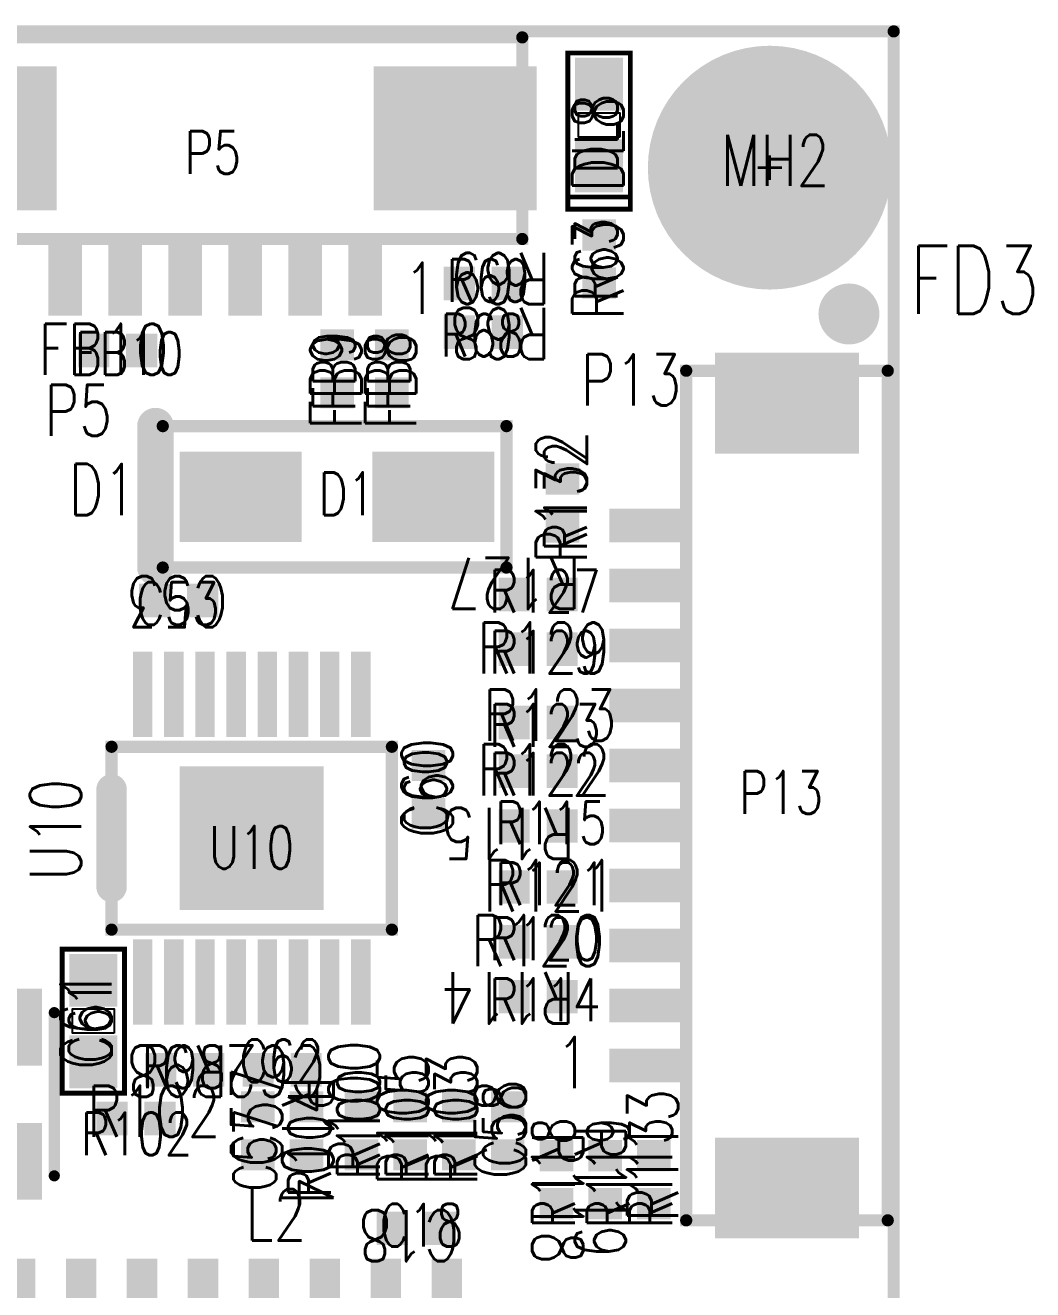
# Model space of a CAD drawing. Extents: x -29.1 to 31.9, y -21.3 to 21.1.
# Drawn here: x 10.9 to 31.9, y -5.22 to 21.13 of the extents above; entities that cross this region are included whole.
import ezdxf

# ---------------------------------------------------------------- set-up
doc = ezdxf.new("R2010")
doc.units = 0
doc.header["$MEASUREMENT"] = 0
doc.linetypes.add('KEEPOUT_00010000$0', pattern=[2, 1, 1])
doc.layers.get('0').update_dxf_attribs({"linetype": 'CONTINUOUS'})
for name, color, linetype in [('BOARD_OUTLINE_00', 5, 'CONTINUOUS'), ('DRIL_NPLTE_THRU_01', 3, 'CONTINUOUS'), ('DRIL_NPLTE_THRU_02', 112, 'CONTINUOUS'), ('DRIL_NPLTE_THRU_03', 2, 'CONTINUOUS'), ('DRIL_NPLTE_THRU_04', 4, 'CONTINUOUS'), ('DRIL_NPLTE_THRU_05', 171, 'CONTINUOUS'), ('DRIL_NPLTE_THRU_06', 1, 'CONTINUOUS'), ('DRIL_PLTE_THRU_01', 3, 'CONTINUOUS'), ('DRIL_PLTE_THRU_02', 112, 'CONTINUOUS'), ('DRIL_PLTE_THRU_03', 2, 'CONTINUOUS'), ('DRIL_PLTE_THRU_04', 4, 'CONTINUOUS'), ('DRIL_PLTE_THRU_05', 171, 'CONTINUOUS'), ('DRIL_PLTE_THRU_06', 1, 'CONTINUOUS'), ('DRIL_SYMBOL', 5, 'CONTINUOUS'), ('KEEPOUT_01', 136, 'CONTINUOUS'), ('PADS_BOT', 1, 'CONTINUOUS'), ('PADS_INNER', 3, 'CONTINUOUS'), ('PADS_TOP', 3, 'CONTINUOUS'), ('PART_NAME_01', 6, 'CONTINUOUS'), ('PART_NAME_11', 112, 'CONTINUOUS'), ('PART_TOP_2DLINE_01', 6, 'CONTINUOUS'), ('TEXT_22', 6, 'CONTINUOUS')]:
    doc.layers.add(name, color=color, linetype=linetype)
doc.styles.add('W0$1524', font='simplex', dxfattribs={"width": 0.75})
doc.styles.add('W0$2032', font='simplex', dxfattribs={"width": 0.75})
doc.styles.add('W0$254', font='simplex', dxfattribs={"width": 0.75})

# ---------------------------------------------------------------- blocks, each defined once
blk = doc.blocks.new('SMOOTH_0$254')
at = {"const_width": 0.127}
blk.add_lwpolyline([(-0.0635, 0, 1), (0.0635, 0, 1)], format="xyb", close=True, dxfattribs=at)
blk = doc.blocks.new('BOARD_1')
at = {"layer": 'BOARD_OUTLINE_00', "const_width": 0.254}
blk.add_lwpolyline([(0, 0), (58, 0), (58, 42), (0, 42)], close=True, dxfattribs=at)
at = {"layer": 'BOARD_OUTLINE_00'}
blk.add_blockref('SMOOTH_0$254', (58, 42), dxfattribs=at)
blk = doc.blocks.new('SMOOTH_0$1016')
at = {"const_width": 0.0508}
blk.add_lwpolyline([(-0.0254, 0, 1), (0.0254, 0, 1)], format="xyb", close=True, dxfattribs=at)
blk = doc.blocks.new('PART_BODY_TOP_59')
at = {"layer": 'KEEPOUT_01', "linetype": 'KEEPOUT_00010000$0'}
blk.add_lwpolyline([(-0.4318, 0.254), (0.4318, 0.254), (0.4318, -0.254), (-0.4318, -0.254)], close=True, dxfattribs=at)
at = {"layer": 'PART_TOP_2DLINE_01', "const_width": 0.1016}
blk.add_lwpolyline([(-0.65, -1.5), (0.65, -1.5), (0.65, 1.5), (-0.65, 1.5), (-0.65, -1.5)], dxfattribs=at)
at = {"layer": 'PART_TOP_2DLINE_01'}
for p in [(-0.65, 1.5), (0.65, 1.5), (-0.65, -1.5), (-0.65, -1.5), (0.65, -1.5)]:
    blk.add_blockref('SMOOTH_0$1016', p, dxfattribs=at)
blk = doc.blocks.new('DRIL_HOLE_0')
blk.add_lwpolyline([(0, 0, 1), (0, 0, 1)], format="xyb", close=True)
blk = doc.blocks.new('PAD_0')
blk.add_lwpolyline([(0, 0, 1), (0, 0, 1)], format="xyb", close=True)
blk = doc.blocks.new('PAD_4')
at = {"const_width": 1}
blk.add_lwpolyline([(-0.55, 0), (0.55, 0)], dxfattribs=at)
blk = doc.blocks.new('STK_TOP_6')
at = {"layer": 'DRIL_NPLTE_THRU_01'}
blk.add_blockref('DRIL_HOLE_0', (0, 0), dxfattribs=at)
at = {"layer": 'DRIL_NPLTE_THRU_02'}
blk.add_blockref('DRIL_HOLE_0', (0, 0), dxfattribs=at)
at = {"layer": 'DRIL_NPLTE_THRU_03'}
blk.add_blockref('DRIL_HOLE_0', (0, 0), dxfattribs=at)
at = {"layer": 'DRIL_NPLTE_THRU_04'}
blk.add_blockref('DRIL_HOLE_0', (0, 0), dxfattribs=at)
at = {"layer": 'DRIL_NPLTE_THRU_05'}
blk.add_blockref('DRIL_HOLE_0', (0, 0), dxfattribs=at)
at = {"layer": 'DRIL_NPLTE_THRU_06'}
blk.add_blockref('DRIL_HOLE_0', (0, 0), dxfattribs=at)
at = {"layer": 'PADS_BOT'}
blk.add_blockref('PAD_0', (0, 0), dxfattribs=at)
at = {"layer": 'PADS_INNER'}
blk.add_blockref('PAD_0', (0, 0), dxfattribs=at)
at = {"layer": 'PADS_TOP', "rotation": 90}
blk.add_blockref('PAD_4', (0, 0), dxfattribs=at)
blk = doc.blocks.new('SYM_TOP_4')
for name, p in [('STK_TOP_6', (0, 0.85)), ('PART_BODY_TOP_59', (0, 0)), ('STK_TOP_6', (0, -0.85))]:
    blk.add_blockref(name, p)
blk = doc.blocks.new('PART_TOP_12')
blk.add_blockref('SYM_TOP_4', (0, 0))
at = {"layer": 'PART_NAME_01', "style": 'W0$2032', "width": 0.75}
blk.add_text('C61', height=1.0668, rotation=270, dxfattribs=at).set_placement((-0.381, 1.016))
at = {"layer": 'PART_NAME_11', "style": 'W0$1524', "width": 0.75}
blk.add_text('C61', height=0.889, rotation=270, dxfattribs=at).set_placement((-0.381, 0.889))
blk = doc.blocks.new('SMOOTH_0$232')
at = {"const_width": 0.116}
blk.add_lwpolyline([(-0.058, 0, 1), (0.058, 0, 1)], format="xyb", close=True, dxfattribs=at)
blk = doc.blocks.new('PART_BODY_TOP_62')
at = {"layer": 'PART_TOP_2DLINE_01', "const_width": 0.232}
for points in [[(-1.7, 1.6), (1.7, 1.6)], [(-1.7, -1.6), (1.7, -1.6)]]:
    blk.add_lwpolyline(points, dxfattribs=at)
at = {"layer": 'PART_TOP_2DLINE_01'}
for p in [(-1.7, 1.6), (1.7, 1.6), (-1.7, -1.6), (1.7, -1.6)]:
    blk.add_blockref('SMOOTH_0$232', p, dxfattribs=at)
blk = doc.blocks.new('PAD_5')
at = {"const_width": 1.6002}
blk.add_lwpolyline([(-1.3462, 0), (1.3462, 0)], dxfattribs=at)
blk = doc.blocks.new('STK_TOP_9')
at = {"layer": 'DRIL_NPLTE_THRU_01'}
blk.add_blockref('DRIL_HOLE_0', (0, 0), dxfattribs=at)
at = {"layer": 'DRIL_NPLTE_THRU_02'}
blk.add_blockref('DRIL_HOLE_0', (0, 0), dxfattribs=at)
at = {"layer": 'DRIL_NPLTE_THRU_03'}
blk.add_blockref('DRIL_HOLE_0', (0, 0), dxfattribs=at)
at = {"layer": 'DRIL_NPLTE_THRU_04'}
blk.add_blockref('DRIL_HOLE_0', (0, 0), dxfattribs=at)
at = {"layer": 'DRIL_NPLTE_THRU_05'}
blk.add_blockref('DRIL_HOLE_0', (0, 0), dxfattribs=at)
at = {"layer": 'DRIL_NPLTE_THRU_06'}
blk.add_blockref('DRIL_HOLE_0', (0, 0), dxfattribs=at)
at = {"layer": 'PADS_BOT'}
blk.add_blockref('PAD_0', (0, 0), dxfattribs=at)
at = {"layer": 'PADS_INNER'}
blk.add_blockref('PAD_0', (0, 0), dxfattribs=at)
at = {"layer": 'PADS_TOP', "rotation": 90}
blk.add_blockref('PAD_5', (0, 0), dxfattribs=at)
blk = doc.blocks.new('SYM_TOP_7')
for name, p in [('STK_TOP_9', (-1.397, 0)), ('STK_TOP_9', (1.397, 0)), ('PART_BODY_TOP_62', (0, 0))]:
    blk.add_blockref(name, p)
blk = doc.blocks.new('PART_TOP_14')
blk.add_blockref('SYM_TOP_7', (0, 0))
at = {"layer": 'PART_NAME_01', "style": 'W0$2032', "width": 0.75}
blk.add_text('C55', height=1.0668, rotation=180, dxfattribs=at).set_placement((1.27, 0.635))
at = {"layer": 'PART_NAME_11', "style": 'W0$1524', "width": 0.75}
blk.add_text('C55', height=0.889, rotation=270, dxfattribs=at).set_placement((-0.508, 1.016))
blk = doc.blocks.new('SMOOTH_0$762')
at = {"const_width": 0.381}
blk.add_lwpolyline([(-0.1905, 0, 1), (0.1905, 0, 1)], format="xyb", close=True, dxfattribs=at)
blk = doc.blocks.new('PART_BODY_TOP_63')
at = {"layer": 'PART_TOP_2DLINE_01'}
for points, const_width in [([(-1.4732, -3.6322), (-1.4732, 3.5306), (1.4732, 3.5306), (1.4732, -3.6322)], 0.254), ([(-1.4732, -3.7846), (1.4732, -3.7846)], 0.762)]:
    blk.add_lwpolyline(points, dxfattribs=dict(at, const_width=const_width))
for name, p in [('SMOOTH_0$254', (-1.4732, 3.5306)), ('SMOOTH_0$254', (1.4732, 3.5306)), ('SMOOTH_0$762', (-1.4732, -3.7846)), ('SMOOTH_0$762', (1.4732, -3.7846)), ('SMOOTH_0$254', (-1.4732, -3.6322)), ('SMOOTH_0$254', (1.4732, -3.6322))]:
    blk.add_blockref(name, p, dxfattribs=at)
blk = doc.blocks.new('PAD_6')
at = {"const_width": 1.88}
blk.add_lwpolyline([(-1.27, 0), (1.27, 0)], dxfattribs=at)
blk = doc.blocks.new('STK_TOP_10')
at = {"layer": 'DRIL_NPLTE_THRU_01'}
blk.add_blockref('DRIL_HOLE_0', (0, 0), dxfattribs=at)
at = {"layer": 'DRIL_NPLTE_THRU_02'}
blk.add_blockref('DRIL_HOLE_0', (0, 0), dxfattribs=at)
at = {"layer": 'DRIL_NPLTE_THRU_03'}
blk.add_blockref('DRIL_HOLE_0', (0, 0), dxfattribs=at)
at = {"layer": 'DRIL_NPLTE_THRU_04'}
blk.add_blockref('DRIL_HOLE_0', (0, 0), dxfattribs=at)
at = {"layer": 'DRIL_NPLTE_THRU_05'}
blk.add_blockref('DRIL_HOLE_0', (0, 0), dxfattribs=at)
at = {"layer": 'DRIL_NPLTE_THRU_06'}
blk.add_blockref('DRIL_HOLE_0', (0, 0), dxfattribs=at)
at = {"layer": 'PADS_BOT'}
blk.add_blockref('PAD_0', (0, 0), dxfattribs=at)
at = {"layer": 'PADS_INNER'}
blk.add_blockref('PAD_0', (0, 0), dxfattribs=at)
at = {"layer": 'PADS_TOP', "rotation": 90}
blk.add_blockref('PAD_6', (0, 0), dxfattribs=at)
blk = doc.blocks.new('SYM_TOP_8')
for name, p in [('STK_TOP_10', (0, 2.0066)), ('PART_BODY_TOP_63', (0, 0)), ('STK_TOP_10', (0, -2.0066))]:
    blk.add_blockref(name, p)
blk = doc.blocks.new('PART_TOP_19')
blk.add_blockref('SYM_TOP_8', (0, 0))
at = {"layer": 'PART_NAME_01', "style": 'W0$2032', "width": 0.75}
blk.add_text('D1', height=1.0668, rotation=90, dxfattribs=at).set_placement((0.381, -5.588))
at = {"layer": 'PART_NAME_11', "style": 'W0$1524', "width": 0.75}
blk.add_text('D1', height=0.889, rotation=90, dxfattribs=at).set_placement((0.381, -0.381))
blk = doc.blocks.new('PART_BODY_TOP_67')
at = {"layer": 'PART_TOP_2DLINE_01', "const_width": 0.254}
blk.add_lwpolyline([(-8.85, -0.8), (8.85, -0.8), (8.85, -5), (-8.85, -5)], close=True, dxfattribs=at)
at = {"layer": 'PART_TOP_2DLINE_01'}
for p in [(-8.85, -0.8), (8.85, -0.8), (-8.85, -5), (8.85, -5)]:
    blk.add_blockref('SMOOTH_0$254', p, dxfattribs=at)
blk = doc.blocks.new('PAD_8')
at = {"const_width": 0.7}
blk.add_lwpolyline([(-0.8, 0), (0.8, 0)], dxfattribs=at)
blk = doc.blocks.new('STK_TOP_12')
at = {"layer": 'DRIL_NPLTE_THRU_01'}
blk.add_blockref('DRIL_HOLE_0', (0, 0), dxfattribs=at)
at = {"layer": 'DRIL_NPLTE_THRU_02'}
blk.add_blockref('DRIL_HOLE_0', (0, 0), dxfattribs=at)
at = {"layer": 'DRIL_NPLTE_THRU_03'}
blk.add_blockref('DRIL_HOLE_0', (0, 0), dxfattribs=at)
at = {"layer": 'DRIL_NPLTE_THRU_04'}
blk.add_blockref('DRIL_HOLE_0', (0, 0), dxfattribs=at)
at = {"layer": 'DRIL_NPLTE_THRU_05'}
blk.add_blockref('DRIL_HOLE_0', (0, 0), dxfattribs=at)
at = {"layer": 'DRIL_NPLTE_THRU_06'}
blk.add_blockref('DRIL_HOLE_0', (0, 0), dxfattribs=at)
at = {"layer": 'PADS_BOT'}
blk.add_blockref('PAD_0', (0, 0), dxfattribs=at)
at = {"layer": 'PADS_INNER'}
blk.add_blockref('PAD_0', (0, 0), dxfattribs=at)
at = {"layer": 'PADS_TOP', "rotation": 90}
blk.add_blockref('PAD_8', (0, 0), dxfattribs=at)
blk = doc.blocks.new('PAD_9')
at = {"const_width": 2.1}
blk.add_lwpolyline([(-1.5, 0), (1.5, 0)], dxfattribs=at)
blk = doc.blocks.new('STK_TOP_13')
at = {"layer": 'DRIL_NPLTE_THRU_01'}
blk.add_blockref('DRIL_HOLE_0', (0, 0), dxfattribs=at)
at = {"layer": 'DRIL_NPLTE_THRU_02'}
blk.add_blockref('DRIL_HOLE_0', (0, 0), dxfattribs=at)
at = {"layer": 'DRIL_NPLTE_THRU_03'}
blk.add_blockref('DRIL_HOLE_0', (0, 0), dxfattribs=at)
at = {"layer": 'DRIL_NPLTE_THRU_04'}
blk.add_blockref('DRIL_HOLE_0', (0, 0), dxfattribs=at)
at = {"layer": 'DRIL_NPLTE_THRU_05'}
blk.add_blockref('DRIL_HOLE_0', (0, 0), dxfattribs=at)
at = {"layer": 'DRIL_NPLTE_THRU_06'}
blk.add_blockref('DRIL_HOLE_0', (0, 0), dxfattribs=at)
at = {"layer": 'PADS_BOT'}
blk.add_blockref('PAD_0', (0, 0), dxfattribs=at)
at = {"layer": 'PADS_INNER'}
blk.add_blockref('PAD_0', (0, 0), dxfattribs=at)
at = {"layer": 'PADS_TOP', "rotation": 90}
blk.add_blockref('PAD_9', (0, 0), dxfattribs=at)
blk = doc.blocks.new('SYM_TOP_12')
for name, p in [('STK_TOP_12', (-5.625, 0)), ('STK_TOP_12', (-4.375, 0)), ('STK_TOP_12', (-3.125, 0)), ('STK_TOP_12', (-1.875, 0)), ('STK_TOP_12', (-0.625, 0)), ('STK_TOP_12', (0.625, 0)), ('STK_TOP_12', (1.875, 0)), ('STK_TOP_12', (3.125, 0)), ('STK_TOP_12', (4.375, 0)), ('STK_TOP_12', (5.625, 0)), ('STK_TOP_13', (-8.175, -2.9)), ('STK_TOP_13', (8.175, -2.9)), ('PART_BODY_TOP_67', (0, 0))]:
    blk.add_blockref(name, p)
blk = doc.blocks.new('PART_TOP_33')
blk.add_blockref('SYM_TOP_12', (0, 0))
at = {"layer": 'PART_NAME_01', "style": 'W0$2032', "width": 0.75}
blk.add_text('P13', height=1.0668, rotation=270, dxfattribs=at).set_placement((8.128, 1.397))
at = {"layer": 'PART_NAME_11', "style": 'W0$1524', "width": 0.75}
blk.add_text('P13', height=0.889, rotation=270, dxfattribs=at).set_placement((-0.381, -1.905))
blk = doc.blocks.new('PART_BODY_TOP_69')
at = {"layer": 'PART_TOP_2DLINE_01', "const_width": 0.254}
blk.add_lwpolyline([(-6.4, -0.8), (6.4, -0.8), (6.4, -5), (-6.4, -5)], close=True, dxfattribs=at)
at = {"layer": 'PART_TOP_2DLINE_01'}
for p in [(-6.4, -0.8), (6.4, -0.8), (-6.4, -5), (6.4, -5)]:
    blk.add_blockref('SMOOTH_0$254', p, dxfattribs=at)
blk = doc.blocks.new('PAD_10')
at = {"const_width": 3}
blk.add_lwpolyline([(-1.7, 0), (1.7, 0)], dxfattribs=at)
blk = doc.blocks.new('STK_TOP_14')
at = {"layer": 'DRIL_NPLTE_THRU_01'}
blk.add_blockref('DRIL_HOLE_0', (0, 0), dxfattribs=at)
at = {"layer": 'DRIL_NPLTE_THRU_02'}
blk.add_blockref('DRIL_HOLE_0', (0, 0), dxfattribs=at)
at = {"layer": 'DRIL_NPLTE_THRU_03'}
blk.add_blockref('DRIL_HOLE_0', (0, 0), dxfattribs=at)
at = {"layer": 'DRIL_NPLTE_THRU_04'}
blk.add_blockref('DRIL_HOLE_0', (0, 0), dxfattribs=at)
at = {"layer": 'DRIL_NPLTE_THRU_05'}
blk.add_blockref('DRIL_HOLE_0', (0, 0), dxfattribs=at)
at = {"layer": 'DRIL_NPLTE_THRU_06'}
blk.add_blockref('DRIL_HOLE_0', (0, 0), dxfattribs=at)
at = {"layer": 'PADS_BOT'}
blk.add_blockref('PAD_0', (0, 0), dxfattribs=at)
at = {"layer": 'PADS_INNER'}
blk.add_blockref('PAD_0', (0, 0), dxfattribs=at)
at = {"layer": 'PADS_TOP'}
blk.add_blockref('PAD_10', (0, 0), dxfattribs=at)
blk = doc.blocks.new('SYM_TOP_14')
for name, p in [('STK_TOP_12', (-3.125, 0)), ('STK_TOP_12', (-1.875, 0)), ('STK_TOP_12', (-0.625, 0)), ('STK_TOP_12', (0.625, 0)), ('STK_TOP_12', (1.875, 0)), ('STK_TOP_12', (3.125, 0)), ('PART_BODY_TOP_69', (0, 0)), ('STK_TOP_14', (-5, -2.9)), ('STK_TOP_14', (5, -2.9))]:
    blk.add_blockref(name, p)
blk = doc.blocks.new('PART_TOP_35')
blk.add_blockref('SYM_TOP_14', (0, 0))
at = {"layer": 'PART_NAME_01', "style": 'W0$2032', "width": 0.75}
blk.add_text('P5', height=1.0668, rotation=180, dxfattribs=at).set_placement((3.556, 3.302))
at = {"layer": 'PART_NAME_11', "style": 'W0$1524', "width": 0.75}
blk.add_text('P5', height=0.889, rotation=180, dxfattribs=at).set_placement((0.635, -2.159))
blk = doc.blocks.new('SMOOTH_0$635')
at = {"const_width": 0.3175}
blk.add_lwpolyline([(-0.15875, 0, 1), (0.15875, 0, 1)], format="xyb", close=True, dxfattribs=at)
blk = doc.blocks.new('PART_BODY_TOP_70')
at = {"layer": 'PART_TOP_2DLINE_01', "const_width": 0.254}
blk.add_lwpolyline([(-2.921, -1.905), (2.921, -1.905), (2.921, 1.905), (-2.921, 1.905)], close=True, dxfattribs=at)
at = {"layer": 'PART_TOP_2DLINE_01', "const_width": 0.635}
blk.add_lwpolyline([(-2.921, 1.016), (-2.921, -1.016)], dxfattribs=at)
at = {"layer": 'PART_TOP_2DLINE_01'}
for name, p in [('SMOOTH_0$254', (-2.921, 1.905)), ('SMOOTH_0$254', (2.921, 1.905)), ('SMOOTH_0$635', (-2.921, 1.016)), ('SMOOTH_0$635', (-2.921, -1.016)), ('SMOOTH_0$254', (-2.921, -1.905)), ('SMOOTH_0$254', (2.921, -1.905))]:
    blk.add_blockref(name, p, dxfattribs=at)
blk = doc.blocks.new('PAD_11')
at = {"const_width": 0.406}
blk.add_lwpolyline([(-0.889, 0), (0.889, 0)], dxfattribs=at)
blk = doc.blocks.new('STK_TOP_15')
at = {"layer": 'DRIL_NPLTE_THRU_01'}
blk.add_blockref('DRIL_HOLE_0', (0, 0), dxfattribs=at)
at = {"layer": 'DRIL_NPLTE_THRU_02'}
blk.add_blockref('DRIL_HOLE_0', (0, 0), dxfattribs=at)
at = {"layer": 'DRIL_NPLTE_THRU_03'}
blk.add_blockref('DRIL_HOLE_0', (0, 0), dxfattribs=at)
at = {"layer": 'DRIL_NPLTE_THRU_04'}
blk.add_blockref('DRIL_HOLE_0', (0, 0), dxfattribs=at)
at = {"layer": 'DRIL_NPLTE_THRU_05'}
blk.add_blockref('DRIL_HOLE_0', (0, 0), dxfattribs=at)
at = {"layer": 'DRIL_NPLTE_THRU_06'}
blk.add_blockref('DRIL_HOLE_0', (0, 0), dxfattribs=at)
at = {"layer": 'PADS_BOT'}
blk.add_blockref('PAD_0', (0, 0), dxfattribs=at)
at = {"layer": 'PADS_INNER'}
blk.add_blockref('PAD_0', (0, 0), dxfattribs=at)
at = {"layer": 'PADS_TOP', "rotation": 90}
blk.add_blockref('PAD_11', (0, 0), dxfattribs=at)
blk = doc.blocks.new('PAD_12')
at = {"const_width": 2.9972}
blk.add_lwpolyline([(-1.4986, 0), (1.4986, 0)], dxfattribs=at)
blk = doc.blocks.new('STK_TOP_16')
at = {"layer": 'DRIL_NPLTE_THRU_01'}
blk.add_blockref('DRIL_HOLE_0', (0, 0), dxfattribs=at)
at = {"layer": 'DRIL_NPLTE_THRU_02'}
blk.add_blockref('DRIL_HOLE_0', (0, 0), dxfattribs=at)
at = {"layer": 'DRIL_NPLTE_THRU_03'}
blk.add_blockref('DRIL_HOLE_0', (0, 0), dxfattribs=at)
at = {"layer": 'DRIL_NPLTE_THRU_04'}
blk.add_blockref('DRIL_HOLE_0', (0, 0), dxfattribs=at)
at = {"layer": 'DRIL_NPLTE_THRU_05'}
blk.add_blockref('DRIL_HOLE_0', (0, 0), dxfattribs=at)
at = {"layer": 'DRIL_NPLTE_THRU_06'}
blk.add_blockref('DRIL_HOLE_0', (0, 0), dxfattribs=at)
at = {"layer": 'PADS_BOT'}
blk.add_blockref('PAD_0', (0, 0), dxfattribs=at)
at = {"layer": 'PADS_INNER'}
blk.add_blockref('PAD_0', (0, 0), dxfattribs=at)
at = {"layer": 'PADS_TOP'}
blk.add_blockref('PAD_12', (0, 0), dxfattribs=at)
blk = doc.blocks.new('SYM_TOP_15')
for name, p in [('STK_TOP_15', (-2.275, 2.997)), ('STK_TOP_15', (-1.625, 2.997)), ('STK_TOP_15', (-0.975, 2.997)), ('STK_TOP_15', (-0.325, 2.997)), ('STK_TOP_15', (0.325, 2.997)), ('STK_TOP_15', (0.975, 2.997)), ('STK_TOP_15', (1.625, 2.997)), ('STK_TOP_15', (2.275, 2.997)), ('PART_BODY_TOP_70', (0, 0)), ('STK_TOP_16', (0, 0)), ('STK_TOP_15', (-2.275, -2.997)), ('STK_TOP_15', (-1.625, -2.997)), ('STK_TOP_15', (-0.975, -2.997)), ('STK_TOP_15', (-0.325, -2.997)), ('STK_TOP_15', (0.325, -2.997)), ('STK_TOP_15', (0.975, -2.997)), ('STK_TOP_15', (1.625, -2.997)), ('STK_TOP_15', (2.275, -2.997))]:
    blk.add_blockref(name, p)
blk = doc.blocks.new('PART_TOP_37')
blk.add_blockref('SYM_TOP_15', (0, 0))
at = {"layer": 'PART_NAME_01', "style": 'W0$2032', "width": 0.75}
blk.add_text('U10', height=1.0668, rotation=90, dxfattribs=at).set_placement((-3.556, -0.889))
at = {"layer": 'PART_NAME_11', "style": 'W0$1524', "width": 0.75}
blk.add_text('U10', height=0.889, dxfattribs=at).set_placement((-0.889, -0.635))
blk = doc.blocks.new('PAD_20')
at = {"const_width": 0.65}
blk.add_lwpolyline([(-0.35, 0), (0.35, 0)], dxfattribs=at)
blk = doc.blocks.new('STK_TOP_31')
at = {"layer": 'DRIL_NPLTE_THRU_01'}
blk.add_blockref('DRIL_HOLE_0', (0, 0), dxfattribs=at)
at = {"layer": 'DRIL_NPLTE_THRU_02'}
blk.add_blockref('DRIL_HOLE_0', (0, 0), dxfattribs=at)
at = {"layer": 'DRIL_NPLTE_THRU_03'}
blk.add_blockref('DRIL_HOLE_0', (0, 0), dxfattribs=at)
at = {"layer": 'DRIL_NPLTE_THRU_04'}
blk.add_blockref('DRIL_HOLE_0', (0, 0), dxfattribs=at)
at = {"layer": 'DRIL_NPLTE_THRU_05'}
blk.add_blockref('DRIL_HOLE_0', (0, 0), dxfattribs=at)
at = {"layer": 'DRIL_NPLTE_THRU_06'}
blk.add_blockref('DRIL_HOLE_0', (0, 0), dxfattribs=at)
at = {"layer": 'PADS_BOT'}
blk.add_blockref('PAD_0', (0, 0), dxfattribs=at)
at = {"layer": 'PADS_INNER'}
blk.add_blockref('PAD_0', (0, 0), dxfattribs=at)
at = {"layer": 'PADS_TOP', "rotation": 90}
blk.add_blockref('PAD_20', (0, 0), dxfattribs=at)
blk = doc.blocks.new('SYM_TOP_25')
for p in [(-0.5, 0), (0.5, 0)]:
    blk.add_blockref('STK_TOP_31', p)
blk = doc.blocks.new('PART_TOP_78')
blk.add_blockref('SYM_TOP_25', (0, 0))
at = {"layer": 'PART_NAME_01', "style": 'W0$2032', "width": 0.75}
blk.add_text('C18', height=1.0668, dxfattribs=at).set_placement((-0.889, -0.381))
at = {"layer": 'PART_NAME_11', "style": 'W0$1524', "width": 0.75}
blk.add_text('C18', height=0.889, rotation=180, dxfattribs=at).set_placement((0.762, 0.381))
blk = doc.blocks.new('PART_TOP_107')
blk.add_blockref('SYM_TOP_25', (0, 0))
at = {"layer": 'PART_NAME_01', "style": 'W0$2032', "width": 0.75}
blk.add_text('C53', height=1.0668, rotation=180, dxfattribs=at).set_placement((1.016, 0.508))
at = {"layer": 'PART_NAME_11', "style": 'W0$1524', "width": 0.75}
blk.add_text('C53', height=0.889, dxfattribs=at).set_placement((-0.889, -0.508))
blk = doc.blocks.new('PART_TOP_108')
blk.add_blockref('SYM_TOP_25', (0, 0))
at = {"layer": 'PART_NAME_01', "style": 'W0$2032', "width": 0.75}
blk.add_text('C57', height=1.0668, rotation=180, dxfattribs=at).set_placement((0.762, 0.508))
at = {"layer": 'PART_NAME_11', "style": 'W0$1524', "width": 0.75}
blk.add_text('C57', height=0.889, rotation=180, dxfattribs=at).set_placement((1.27, 0.381))
blk = doc.blocks.new('PART_TOP_109')
blk.add_blockref('SYM_TOP_25', (0, 0))
at = {"layer": 'PART_NAME_01', "style": 'W0$2032', "width": 0.75}
blk.add_text('C58', height=1.0668, dxfattribs=at).set_placement((-1.016, -0.381))
at = {"layer": 'PART_NAME_11', "style": 'W0$1524', "width": 0.75}
blk.add_text('C58', height=0.889, dxfattribs=at).set_placement((-0.762, -0.381))
blk = doc.blocks.new('PART_TOP_111')
blk.add_blockref('SYM_TOP_25', (0, 0))
at = {"layer": 'PART_NAME_01', "style": 'W0$2032', "width": 0.75}
blk.add_text('C60', height=1.0668, dxfattribs=at).set_placement((-1.016, -0.508))
at = {"layer": 'PART_NAME_11', "style": 'W0$1524', "width": 0.75}
blk.add_text('C60', height=0.889, dxfattribs=at).set_placement((-0.889, -0.381))
blk = doc.blocks.new('PART_TOP_112')
blk.add_blockref('SYM_TOP_25', (0, 0))
at = {"layer": 'PART_NAME_01', "style": 'W0$2032', "width": 0.75}
blk.add_text('C62', height=1.0668, rotation=180, dxfattribs=at).set_placement((0.889, 0.508))
at = {"layer": 'PART_NAME_11', "style": 'W0$1524', "width": 0.75}
blk.add_text('C62', height=0.889, dxfattribs=at).set_placement((-0.889, -0.254))
blk = doc.blocks.new('PART_TOP_147')
blk.add_blockref('SYM_TOP_25', (0, 0))
at = {"layer": 'PART_NAME_01', "style": 'W0$2032', "width": 0.75}
blk.add_text('FB8', height=1.0668, rotation=180, dxfattribs=at).set_placement((1.27, 0.508))
at = {"layer": 'PART_NAME_11', "style": 'W0$1524', "width": 0.75}
blk.add_text('FB8', height=0.889, rotation=180, dxfattribs=at).set_placement((0.889, 0.381))
blk = doc.blocks.new('PART_TOP_148')
blk.add_blockref('SYM_TOP_25', (0, 0))
at = {"layer": 'PART_NAME_01', "style": 'W0$2032', "width": 0.75}
blk.add_text('FB9', height=1.0668, rotation=180, dxfattribs=at).set_placement((1.27, 0.508))
at = {"layer": 'PART_NAME_11', "style": 'W0$1524', "width": 0.75}
blk.add_text('FB9', height=0.889, rotation=180, dxfattribs=at).set_placement((0.889, 0.381))
blk = doc.blocks.new('PART_TOP_150')
blk.add_blockref('SYM_TOP_25', (0, 0))
at = {"layer": 'PART_NAME_01', "style": 'W0$2032', "width": 0.75}
blk.add_text('R100', height=1.0668, rotation=180, dxfattribs=at).set_placement((0.889, 0.381))
at = {"layer": 'PART_NAME_11', "style": 'W0$1524', "width": 0.75}
blk.add_text('R100', height=0.889, rotation=180, dxfattribs=at).set_placement((1.016, 0.381))
blk = doc.blocks.new('PART_TOP_151')
blk.add_blockref('SYM_TOP_25', (0, 0))
at = {"layer": 'PART_NAME_01', "style": 'W0$2032', "width": 0.75}
blk.add_text('R102', height=1.0668, dxfattribs=at).set_placement((-1.016, -0.381))
at = {"layer": 'PART_NAME_11', "style": 'W0$1524', "width": 0.75}
blk.add_text('R102', height=0.889, dxfattribs=at).set_placement((-1.143, -0.762))
blk = doc.blocks.new('PART_TOP_152')
blk.add_blockref('SYM_TOP_25', (0, 0))
at = {"layer": 'PART_NAME_01', "style": 'W0$2032', "width": 0.75}
blk.add_text('R103', height=1.0668, dxfattribs=at).set_placement((-1.143, -0.381))
at = {"layer": 'PART_NAME_11', "style": 'W0$1524', "width": 0.75}
blk.add_text('R103', height=0.889, dxfattribs=at).set_placement((-1.016, -0.381))
blk = doc.blocks.new('PART_TOP_153')
blk.add_blockref('SYM_TOP_25', (0, 0))
at = {"layer": 'PART_NAME_01', "style": 'W0$2032', "width": 0.75}
blk.add_text('R104', height=1.0668, dxfattribs=at).set_placement((-1.143, -0.508))
at = {"layer": 'PART_NAME_11', "style": 'W0$1524', "width": 0.75}
blk.add_text('R104', height=0.889, rotation=180, dxfattribs=at).set_placement((1.397, 0.508))
blk = doc.blocks.new('PART_TOP_154')
blk.add_blockref('SYM_TOP_25', (0, 0))
at = {"layer": 'PART_NAME_01', "style": 'W0$2032', "width": 0.75}
blk.add_text('R105', height=1.0668, dxfattribs=at).set_placement((-1.143, -0.381))
at = {"layer": 'PART_NAME_11', "style": 'W0$1524', "width": 0.75}
blk.add_text('R105', height=0.889, dxfattribs=at).set_placement((-1.016, -0.381))
blk = doc.blocks.new('PART_TOP_162')
blk.add_blockref('SYM_TOP_25', (0, 0))
at = {"layer": 'PART_NAME_01', "style": 'W0$2032', "width": 0.75}
blk.add_text('R113', height=1.0668, dxfattribs=at).set_placement((-0.889, -0.508))
at = {"layer": 'PART_NAME_11', "style": 'W0$1524', "width": 0.75}
blk.add_text('R113', height=0.889, dxfattribs=at).set_placement((-1.016, -0.381))
blk = doc.blocks.new('PART_TOP_163')
blk.add_blockref('SYM_TOP_25', (0, 0))
at = {"layer": 'PART_NAME_01', "style": 'W0$2032', "width": 0.75}
blk.add_text('R114', height=1.0668, dxfattribs=at).set_placement((-0.762, -0.508))
at = {"layer": 'PART_NAME_11', "style": 'W0$1524', "width": 0.75}
blk.add_text('R114', height=0.889, rotation=180, dxfattribs=at).set_placement((1.016, 0.508))
blk = doc.blocks.new('PART_TOP_164')
blk.add_blockref('SYM_TOP_25', (0, 0))
at = {"layer": 'PART_NAME_01', "style": 'W0$2032', "width": 0.75}
blk.add_text('R115', height=1.0668, dxfattribs=at).set_placement((-0.762, -0.381))
at = {"layer": 'PART_NAME_11', "style": 'W0$1524', "width": 0.75}
blk.add_text('R115', height=0.889, rotation=180, dxfattribs=at).set_placement((0.889, 0.381))
blk = doc.blocks.new('PART_TOP_167')
blk.add_blockref('SYM_TOP_25', (0, 0))
at = {"layer": 'PART_NAME_01', "style": 'W0$2032', "width": 0.75}
blk.add_text('R118', height=1.0668, dxfattribs=at).set_placement((-1.016, -0.508))
at = {"layer": 'PART_NAME_11', "style": 'W0$1524', "width": 0.75}
blk.add_text('R118', height=0.889, rotation=180, dxfattribs=at).set_placement((1.016, 0.381))
blk = doc.blocks.new('PART_TOP_168')
blk.add_blockref('SYM_TOP_25', (0, 0))
at = {"layer": 'PART_NAME_01', "style": 'W0$2032', "width": 0.75}
blk.add_text('R119', height=1.0668, dxfattribs=at).set_placement((-1.143, -0.635))
at = {"layer": 'PART_NAME_11', "style": 'W0$1524', "width": 0.75}
blk.add_text('R119', height=0.889, rotation=180, dxfattribs=at).set_placement((1.016, 0.508))
blk = doc.blocks.new('PART_TOP_169')
blk.add_blockref('SYM_TOP_25', (0, 0))
at = {"layer": 'PART_NAME_01', "style": 'W0$2032', "width": 0.75}
blk.add_text('R120', height=1.0668, dxfattribs=at).set_placement((-1.397, -0.508))
at = {"layer": 'PART_NAME_11', "style": 'W0$1524', "width": 0.75}
blk.add_text('R120', height=0.889, dxfattribs=at).set_placement((-1.016, -0.381))
blk = doc.blocks.new('PART_TOP_170')
blk.add_blockref('SYM_TOP_25', (0, 0))
at = {"layer": 'PART_NAME_01', "style": 'W0$2032', "width": 0.75}
blk.add_text('R121', height=1.0668, dxfattribs=at).set_placement((-1.143, -0.508))
at = {"layer": 'PART_NAME_11', "style": 'W0$1524', "width": 0.75}
blk.add_text('R121', height=0.889, dxfattribs=at).set_placement((-0.889, -0.381))
blk = doc.blocks.new('PART_TOP_171')
blk.add_blockref('SYM_TOP_25', (0, 0))
at = {"layer": 'PART_NAME_01', "style": 'W0$2032', "width": 0.75}
blk.add_text('R122', height=1.0668, dxfattribs=at).set_placement((-1.27, -0.508))
at = {"layer": 'PART_NAME_11', "style": 'W0$1524', "width": 0.75}
blk.add_text('R122', height=0.889, dxfattribs=at).set_placement((-1.016, -0.508))
blk = doc.blocks.new('PART_TOP_172')
blk.add_blockref('SYM_TOP_25', (0, 0))
at = {"layer": 'PART_NAME_01', "style": 'W0$2032', "width": 0.75}
blk.add_text('R123', height=1.0668, dxfattribs=at).set_placement((-1.143, -0.381))
at = {"layer": 'PART_NAME_11', "style": 'W0$1524', "width": 0.75}
blk.add_text('R123', height=0.889, dxfattribs=at).set_placement((-1.016, -0.508))
blk = doc.blocks.new('PART_TOP_176')
blk.add_blockref('SYM_TOP_25', (0, 0))
at = {"layer": 'PART_NAME_01', "style": 'W0$2032', "width": 0.75}
blk.add_text('R127', height=1.0668, rotation=180, dxfattribs=at).set_placement((0.889, 0.762))
at = {"layer": 'PART_NAME_11', "style": 'W0$1524', "width": 0.75}
blk.add_text('R127', height=0.889, dxfattribs=at).set_placement((-1.016, -0.381))
blk = doc.blocks.new('PART_TOP_178')
blk.add_blockref('SYM_TOP_25', (0, 0))
at = {"layer": 'PART_NAME_01', "style": 'W0$2032', "width": 0.75}
blk.add_text('R129', height=1.0668, rotation=180, dxfattribs=at).set_placement((1.27, 0.508))
at = {"layer": 'PART_NAME_11', "style": 'W0$1524', "width": 0.75}
blk.add_text('R129', height=0.889, rotation=180, dxfattribs=at).set_placement((1.016, 0.508))
blk = doc.blocks.new('PART_TOP_181')
blk.add_blockref('SYM_TOP_25', (0, 0))
at = {"layer": 'PART_NAME_01', "style": 'W0$2032', "width": 0.75}
blk.add_text('R132', height=1.0668, dxfattribs=at).set_placement((-1.27, -0.508))
at = {"layer": 'PART_NAME_11', "style": 'W0$1524', "width": 0.75}
blk.add_text('R132', height=0.889, dxfattribs=at).set_placement((-1.016, -0.508))
blk = doc.blocks.new('PART_TOP_238')
blk.add_blockref('SYM_TOP_25', (0, 0))
at = {"layer": 'PART_NAME_01', "style": 'W0$2032', "width": 0.75}
blk.add_text('R63', height=1.0668, dxfattribs=at).set_placement((-1.27, -0.508))
at = {"layer": 'PART_NAME_11', "style": 'W0$1524', "width": 0.75}
blk.add_text('R63', height=0.889, dxfattribs=at).set_placement((-0.889, -0.381))
blk = doc.blocks.new('PART_TOP_243')
blk.add_blockref('SYM_TOP_25', (0, 0))
at = {"layer": 'PART_NAME_01', "style": 'W0$2032', "width": 0.75}
blk.add_text('R68', height=1.0668, dxfattribs=at).set_placement((-1.397, -0.508))
at = {"layer": 'PART_NAME_11', "style": 'W0$1524', "width": 0.75}
blk.add_text('R68', height=0.889, rotation=180, dxfattribs=at).set_placement((0.889, 0.508))
blk = doc.blocks.new('PART_TOP_244')
blk.add_blockref('SYM_TOP_25', (0, 0))
at = {"layer": 'PART_NAME_01', "style": 'W0$2032', "width": 0.75}
blk.add_text('R69', height=1.0668, dxfattribs=at).set_placement((-1.397, -0.635))
at = {"layer": 'PART_NAME_11', "style": 'W0$1524', "width": 0.75}
blk.add_text('R69', height=0.889, rotation=180, dxfattribs=at).set_placement((0.762, 0.381))
blk = doc.blocks.new('PART_TOP_274')
blk.add_blockref('SYM_TOP_25', (0, 0))
at = {"layer": 'PART_NAME_01', "style": 'W0$2032', "width": 0.75}
blk.add_text('R98', height=1.0668, rotation=180, dxfattribs=at).set_placement((0.889, 0.508))
at = {"layer": 'PART_NAME_11', "style": 'W0$1524', "width": 0.75}
blk.add_text('R98', height=0.889, dxfattribs=at).set_placement((-0.889, -0.381))
blk = doc.blocks.new('PART_TOP_285')
blk.add_blockref('SYM_TOP_25', (0, 0))
at = {"layer": 'PART_NAME_01', "style": 'W0$2032', "width": 0.75}
blk.add_text('FB10', height=1.0668, dxfattribs=at).set_placement((-1.651, -0.508))
at = {"layer": 'PART_NAME_11', "style": 'W0$1524', "width": 0.75}
blk.add_text('FB10', height=0.889, dxfattribs=at).set_placement((-0.889, -0.508))
blk = doc.blocks.new('PART_BODY_TOP_81')
at = {"layer": 'KEEPOUT_01', "linetype": 'KEEPOUT_00010000$0'}
blk.add_lwpolyline([(-0.4318, 0.254), (0.4318, 0.254), (0.4318, -0.254), (-0.4318, -0.254)], close=True, dxfattribs=at)
at = {"layer": 'PART_TOP_2DLINE_01', "const_width": 0.1016}
for points in [[(-0.65, 1.4986), (-0.65, 1.7526), (0.65, 1.7526), (0.65, 1.4986)], [(-0.65, -1.5), (0.65, -1.5), (0.65, 1.5), (-0.65, 1.5), (-0.65, -1.5)]]:
    blk.add_lwpolyline(points, dxfattribs=at)
at = {"layer": 'PART_TOP_2DLINE_01'}
for p in [(-0.65, 1.7526), (0.65, 1.7526), (-0.65, 1.5), (-0.65, 1.4986), (0.65, 1.5), (0.65, 1.4986), (-0.65, -1.5), (-0.65, -1.5), (0.65, -1.5)]:
    blk.add_blockref('SMOOTH_0$1016', p, dxfattribs=at)
blk = doc.blocks.new('SYM_TOP_26')
for name, p in [('STK_TOP_6', (0, 0.85)), ('PART_BODY_TOP_81', (0, 0)), ('STK_TOP_6', (0, -0.85))]:
    blk.add_blockref(name, p)
blk = doc.blocks.new('PART_TOP_300')
blk.add_blockref('SYM_TOP_26', (0, 0))
at = {"layer": 'PART_NAME_01', "style": 'W0$2032', "width": 0.75}
blk.add_text('DL8', height=1.0668, rotation=270, dxfattribs=at).set_placement((-0.508, 1.397))
at = {"layer": 'PART_NAME_11', "style": 'W0$1524', "width": 0.75}
blk.add_text('DL8', height=0.889, rotation=270, dxfattribs=at).set_placement((-0.381, 1.016))
blk = doc.blocks.new('PART_BODY_TOP_82')
at = {"layer": 'PART_TOP_2DLINE_01'}
for points, const_width in [([(-6.4, 3.4), (-6.4, -3.4), (-5.2, -3.4)], 0.254), ([(-6.4, 3.4), (-5.2, 3.4)], 0.254), ([(6.4, -3.4), (6.4, 3.4), (5.2, 3.4)], 0.254), ([(-6.4, 0.635), (-6.4, -0.635)], 0.635), ([(6.4, -3.4), (5.2, -3.4)], 0.254)]:
    blk.add_lwpolyline(points, dxfattribs=dict(at, const_width=const_width))
for name, p in [('SMOOTH_0$254', (-6.4, 3.4)), ('SMOOTH_0$254', (-6.4, 3.4)), ('SMOOTH_0$254', (-5.2, 3.4)), ('SMOOTH_0$254', (5.2, 3.4)), ('SMOOTH_0$254', (6.4, 3.4)), ('SMOOTH_0$635', (-6.4, 0.635)), ('SMOOTH_0$635', (-6.4, -0.635)), ('SMOOTH_0$254', (-6.4, -3.4)), ('SMOOTH_0$254', (-5.2, -3.4)), ('SMOOTH_0$254', (5.2, -3.4)), ('SMOOTH_0$254', (6.4, -3.4)), ('SMOOTH_0$254', (6.4, -3.4))]:
    blk.add_blockref(name, p, dxfattribs=at)
blk = doc.blocks.new('PAD_21')
at = {"const_width": 0.635}
blk.add_lwpolyline([(-0.762, 0), (0.762, 0)], dxfattribs=at)
blk = doc.blocks.new('STK_TOP_32')
at = {"layer": 'DRIL_NPLTE_THRU_01'}
blk.add_blockref('DRIL_HOLE_0', (0, 0), dxfattribs=at)
at = {"layer": 'DRIL_NPLTE_THRU_02'}
blk.add_blockref('DRIL_HOLE_0', (0, 0), dxfattribs=at)
at = {"layer": 'DRIL_NPLTE_THRU_03'}
blk.add_blockref('DRIL_HOLE_0', (0, 0), dxfattribs=at)
at = {"layer": 'DRIL_NPLTE_THRU_04'}
blk.add_blockref('DRIL_HOLE_0', (0, 0), dxfattribs=at)
at = {"layer": 'DRIL_NPLTE_THRU_05'}
blk.add_blockref('DRIL_HOLE_0', (0, 0), dxfattribs=at)
at = {"layer": 'DRIL_NPLTE_THRU_06'}
blk.add_blockref('DRIL_HOLE_0', (0, 0), dxfattribs=at)
at = {"layer": 'PADS_BOT'}
blk.add_blockref('PAD_0', (0, 0), dxfattribs=at)
at = {"layer": 'PADS_INNER'}
blk.add_blockref('PAD_0', (0, 0), dxfattribs=at)
at = {"layer": 'PADS_TOP', "rotation": 90}
blk.add_blockref('PAD_21', (0, 0), dxfattribs=at)
blk = doc.blocks.new('SYM_TOP_27')
for name, p in [('STK_TOP_32', (-4.445, 4.191)), ('STK_TOP_32', (-3.175, 4.191)), ('STK_TOP_32', (-1.905, 4.191)), ('STK_TOP_32', (-0.635, 4.191)), ('STK_TOP_32', (0.635, 4.191)), ('STK_TOP_32', (1.905, 4.191)), ('STK_TOP_32', (3.175, 4.191)), ('STK_TOP_32', (4.445, 4.191)), ('PART_BODY_TOP_82', (0, 0)), ('STK_TOP_32', (-4.445, -4.191)), ('STK_TOP_32', (-3.175, -4.191)), ('STK_TOP_32', (-1.905, -4.191)), ('STK_TOP_32', (-0.635, -4.191)), ('STK_TOP_32', (0.635, -4.191)), ('STK_TOP_32', (1.905, -4.191)), ('STK_TOP_32', (3.175, -4.191)), ('STK_TOP_32', (4.445, -4.191))]:
    blk.add_blockref(name, p)
blk = doc.blocks.new('PART_TOP_304')
blk.add_blockref('SYM_TOP_27', (0, 0))
at = {"layer": 'PART_NAME_01', "style": 'W0$2032', "width": 0.75}
blk.add_text('L2', height=1.0668, rotation=180, dxfattribs=at).set_placement((-0.254, -5.334))
at = {"layer": 'PART_NAME_11', "style": 'W0$1524', "width": 0.75}
blk.add_text('L2', height=0.889, rotation=180, dxfattribs=at).set_placement((0.762, 0.508))
blk = doc.blocks.new('PAD_26')
at = {"const_width": 0.635}
blk.add_lwpolyline([(0, -0.3175, 1), (0, 0.3175, 1)], format="xyb", close=True, dxfattribs=at)
blk = doc.blocks.new('STK_TOP_42')
at = {"layer": 'DRIL_NPLTE_THRU_01'}
blk.add_blockref('DRIL_HOLE_0', (0, 0), dxfattribs=at)
at = {"layer": 'DRIL_NPLTE_THRU_02'}
blk.add_blockref('DRIL_HOLE_0', (0, 0), dxfattribs=at)
at = {"layer": 'DRIL_NPLTE_THRU_03'}
blk.add_blockref('DRIL_HOLE_0', (0, 0), dxfattribs=at)
at = {"layer": 'DRIL_NPLTE_THRU_04'}
blk.add_blockref('DRIL_HOLE_0', (0, 0), dxfattribs=at)
at = {"layer": 'DRIL_NPLTE_THRU_05'}
blk.add_blockref('DRIL_HOLE_0', (0, 0), dxfattribs=at)
at = {"layer": 'DRIL_NPLTE_THRU_06'}
blk.add_blockref('DRIL_HOLE_0', (0, 0), dxfattribs=at)
at = {"layer": 'PADS_BOT'}
blk.add_blockref('PAD_0', (0, 0), dxfattribs=at)
at = {"layer": 'PADS_INNER'}
blk.add_blockref('PAD_0', (0, 0), dxfattribs=at)
at = {"layer": 'PADS_TOP'}
blk.add_blockref('PAD_26', (0, 0), dxfattribs=at)
blk = doc.blocks.new('SYM_TOP_32')
blk.add_blockref('STK_TOP_42', (0, 0))
blk = doc.blocks.new('PART_TOP_313')
blk.add_blockref('SYM_TOP_32', (0, 0))
at = {"layer": 'PART_NAME_01', "style": 'W0$254', "width": 0.75}
blk.add_text('FD3', height=1.4224, dxfattribs=at).set_placement((1.27, 0))
blk = doc.blocks.new('DRIL_SYMBOL_2$794')
at = {"layer": 'DRIL_SYMBOL', "const_width": 0.0508}
for points in [[(0, -0.254), (0, 0.254)], [(-0.254, 0), (0.254, 0)]]:
    blk.add_lwpolyline(points, dxfattribs=at)
blk = doc.blocks.new('DRIL_HOLE_2$794')
at = {"const_width": 1.397}
blk.add_lwpolyline([(-0.6985, 0, 1), (0.6985, 0, 1)], format="xyb", close=True, dxfattribs=at)
blk.add_blockref('DRIL_SYMBOL_2$794', (0, 0))
blk = doc.blocks.new('PAD_30')
at = {"const_width": 2.54}
blk.add_lwpolyline([(0, -1.27, 1), (0, 1.27, 1)], format="xyb", close=True, dxfattribs=at)
blk = doc.blocks.new('STK_TOP_45')
at = {"layer": 'DRIL_PLTE_THRU_01'}
blk.add_blockref('DRIL_HOLE_2$794', (0, 0), dxfattribs=at)
at = {"layer": 'DRIL_PLTE_THRU_02'}
blk.add_blockref('DRIL_HOLE_2$794', (0, 0), dxfattribs=at)
at = {"layer": 'DRIL_PLTE_THRU_03'}
blk.add_blockref('DRIL_HOLE_2$794', (0, 0), dxfattribs=at)
at = {"layer": 'DRIL_PLTE_THRU_04'}
blk.add_blockref('DRIL_HOLE_2$794', (0, 0), dxfattribs=at)
at = {"layer": 'DRIL_PLTE_THRU_05'}
blk.add_blockref('DRIL_HOLE_2$794', (0, 0), dxfattribs=at)
at = {"layer": 'DRIL_PLTE_THRU_06'}
blk.add_blockref('DRIL_HOLE_2$794', (0, 0), dxfattribs=at)
at = {"layer": 'PADS_BOT'}
blk.add_blockref('PAD_30', (0, 0), dxfattribs=at)
at = {"layer": 'PADS_INNER'}
blk.add_blockref('PAD_30', (0, 0), dxfattribs=at)
at = {"layer": 'PADS_TOP'}
blk.add_blockref('PAD_30', (0, 0), dxfattribs=at)
blk = doc.blocks.new('SYM_TOP_35')
blk.add_blockref('STK_TOP_45', (0, 0))
blk = doc.blocks.new('PART_TOP_323')
blk.add_blockref('SYM_TOP_35', (0, 0))
at = {"layer": 'PART_NAME_01', "style": 'W0$2032', "width": 0.75}
blk.add_text('MH2', height=1.0668, dxfattribs=at).set_placement((-1.016, -0.381))

msp = doc.modelspace()

# ---------------------------------------------------------------- block references
for name, p in [('BOARD_1', (-29, -21)), ('PART_TOP_323', (26.416, 18.161)), ('PART_TOP_313', (28.067, 15.113)), ('PART_TOP_285', (12.827, 14.351)), ('PART_TOP_176', (21.59, 9.271)), ('PART_TOP_107', (14.097, 9.144)), ('PART_TOP_37', (15.621, 4.191)), ('PART_TOP_172', (21.59, 6.604)), ('PART_TOP_171', (21.59, 5.588)), ('PART_TOP_170', (21.59, 3.175)), ('PART_TOP_169', (21.59, 2.032)), ('PART_TOP_274', (14.224, -0.635)), ('PART_TOP_112', (16.256, -0.635)), ('PART_TOP_151', (13.208, -1.651))]:
    msp.add_blockref(name, p)
for name, p, rotation in [('PART_TOP_35', (14.859, 15.875), 180), ('PART_TOP_300', (22.86, 19.05), 180), ('PART_TOP_238', (22.86, 16.256), 90), ('PART_TOP_244', (20.447, 15.748), 180), ('PART_TOP_243', (20.447, 14.732), 180), ('PART_TOP_148', (17.399, 13.97), 270), ('PART_TOP_147', (18.542, 13.97), 270), ('PART_TOP_33', (23.876, 5.08), 90), ('PART_TOP_19', (17.399, 11.303), 270), ('PART_TOP_181', (22.098, 11.176), 90), ('PART_TOP_178', (21.59, 8.128), 180), ('PART_TOP_111', (19.304, 5.207), 90), ('PART_TOP_164', (21.59, 4.445), 180), ('PART_TOP_12', (12.319, 0.381), 180), ('PART_TOP_163', (21.59, 0.889), 180), ('PART_TOP_14', (9.906, -1.143), 90), ('PART_TOP_150', (17.907, -1.905), 270), ('PART_TOP_154', (18.923, -1.905), 90), ('PART_TOP_152', (19.939, -1.905), 90), ('PART_TOP_108', (15.748, -1.905), 270), ('PART_TOP_153', (16.764, -1.905), 270), ('PART_TOP_109', (20.955, -1.905), 90), ('PART_TOP_162', (24.003, -2.921), 90), ('PART_TOP_167', (21.971, -2.921), 270), ('PART_TOP_168', (22.987, -2.921), 270), ('PART_TOP_304', (15.24, -9.525), 180), ('PART_TOP_78', (19.05, -3.937), 180)]:
    msp.add_blockref(name, p, dxfattribs=dict(rotation=rotation))

# ---------------------------------------------------------------- texts
at = {"layer": 'TEXT_22', "style": 'W0$2032', "width": 0.75}
for p in [(18.796, 15.113), (21.971, -1.016)]:
    msp.add_text('1', height=1.067, dxfattribs=at).set_placement(p)

doc.saveas('drawing.dxf')
